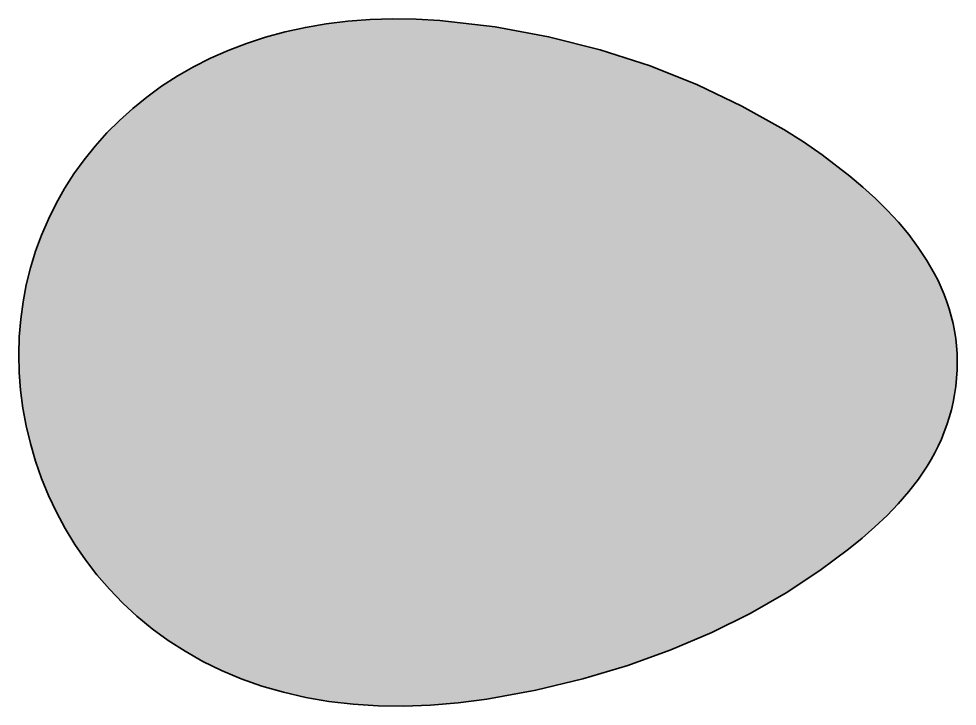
# Model space of a CAD drawing. Header units: millimetres. Extents: x 0 to 2701, y -1402 to 746.
# Drawn here: x 1449 to 2605, y -1402 to -555 of the extents above; entities that cross this region are included whole.
import ezdxf

# ---------------------------------------------------------------- set-up
doc = ezdxf.new("R2010")
doc.units = ezdxf.units.MM
doc.layers.add('Blocks', color=7, linetype='Continuous')
doc.layers.add('Blocks$Fill', color=7, linetype='Continuous', true_color=0xffffff)
doc.layers.add('Blocks$Inner', color=7, linetype='Continuous', lineweight=25, true_color=0x007f00)
doc.layers.add('Blocks$Outline', color=7, linetype='Continuous', lineweight=35, true_color=0xff3f3f)

# ---------------------------------------------------------------- blocks, each defined once
blk = doc.blocks.new('Egg Dining Table Top')
at = {"layer": 'Blocks$Fill'}
blk.add_hatch(color=256, dxfattribs=at).paths.add_polyline_path([(1155.3, 13.6), (1155.1, 3.1), (1154.5, -7.2), (1153.5, -17.2), (1152, -27.1), (1150.3, -36.7), (1148.1, -46.2), (1145.5, -55.4), (1142.6, -64.5), (1139.4, -73.4), (1135.8, -82.2), (1131.9, -90.8), (1127.6, -99.2), (1123, -107.5), (1118.1, -115.6), (1107.5, -131.5), (1095.6, -146.9), (1082.7, -161.8), (1068.8, -176.3), (1053.9, -190.4), (1038.1, -204.2), (1021.5, -217.7), (986, -244.2), (944.8, -271.5), (900.3, -297), (852.9, -320.6), (802.5, -341.9), (749.5, -361), (694, -377.6), (636.1, -391.4), (576, -402.4), (540.8, -407.1), (506.7, -410), (473.8, -411.2), (441.9, -410.8), (411.1, -408.8), (381.4, -405.3), (352.8, -400.4), (325.3, -394.1), (298.9, -386.4), (273.5, -377.4), (249.3, -367.3), (226.2, -356), (204.2, -343.6), (183.4, -330.1), (163.6, -315.7), (144.9, -300.3), (127.4, -284.1), (111, -267.1), (95.6, -249.4), (81.5, -230.9), (68.4, -211.9), (56.5, -192.2), (45.7, -172.1), (36, -151.5), (27.4, -130.6), (20, -109.3), (13.7, -87.7), (8.6, -66), (4.6, -44), (1.7, -22), (0, 0), (-0.6, 22), (0, 43.9), (1.8, 65.5), (4.7, 86.9), (8.7, 108), (13.9, 128.8), (20.1, 149.2), (27.4, 169.2), (35.9, 188.8), (45.3, 207.9), (55.8, 226.4), (67.3, 244.5), (79.9, 261.9), (93.4, 278.8), (107.9, 294.9), (123.4, 310.4), (139.8, 325.2), (157.1, 339.2), (175.4, 352.4), (194.5, 364.8), (214.6, 376.3), (235.5, 386.9), (257.2, 396.5), (279.8, 405.2), (303.2, 412.9), (327.5, 419.5), (352.5, 425), (378.2, 429.5), (404.8, 432.7), (432.1, 434.8), (460.1, 435.6), (488.8, 435.2), (518.2, 433.5), (586, 425.7), (651.9, 413.5), (715.7, 397.4), (776.9, 377.5), (835.2, 354.3), (890.2, 328.1), (941.6, 299.1), (965.8, 283.8), (989, 267.8), (1023.1, 241.8), (1039.2, 228.2), (1054.6, 214.2), (1069.2, 199.8), (1082.9, 184.9), (1095.6, 169.7), (1107.3, 154), (1118, 137.9), (1127.4, 121.4), (1131.7, 113), (1135.6, 104.5), (1139.2, 95.8), (1142.5, 87.1), (1145.4, 78.3), (1148, 69.4), (1150.2, 60.3), (1152, 51.2), (1153.4, 41.9), (1154.5, 32.6), (1155.1, 23.1)], flags=0)
at = {"layer": 'Blocks$Inner'}
blk.add_lwpolyline([(1155.3, 13.6), (1155.1, 3.1), (1154.5, -7.2), (1153.5, -17.2), (1152, -27.1), (1150.3, -36.7), (1148.1, -46.2), (1145.5, -55.4), (1142.6, -64.5), (1139.4, -73.4), (1135.8, -82.2), (1131.9, -90.8), (1127.6, -99.2), (1123, -107.5), (1118.1, -115.6), (1107.5, -131.5), (1095.6, -146.9), (1082.7, -161.8), (1068.8, -176.3), (1053.9, -190.4), (1038.1, -204.2), (1021.5, -217.7), (986, -244.2), (944.8, -271.5), (900.3, -297), (852.9, -320.6), (802.5, -341.9), (749.5, -361), (694, -377.6), (636.1, -391.4), (576, -402.4), (540.8, -407.1), (506.7, -410), (473.8, -411.2), (441.9, -410.8), (411.1, -408.8), (381.4, -405.3), (352.8, -400.4), (325.3, -394.1), (298.9, -386.4), (273.5, -377.4), (249.3, -367.3), (226.2, -356), (204.2, -343.6), (183.4, -330.1), (163.6, -315.7), (144.9, -300.3), (127.4, -284.1), (111, -267.1), (95.6, -249.4), (81.5, -230.9), (68.4, -211.9), (56.5, -192.2), (45.7, -172.1), (36, -151.5), (27.4, -130.6), (20, -109.3), (13.7, -87.7), (8.6, -66), (4.6, -44), (1.7, -22), (0, 0), (-0.6, 22), (0, 43.9), (1.8, 65.5), (4.7, 86.9), (8.7, 108), (13.9, 128.8), (20.1, 149.2), (27.4, 169.2), (35.9, 188.8), (45.3, 207.9), (55.8, 226.4), (67.3, 244.5), (79.9, 261.9), (93.4, 278.8), (107.9, 294.9), (123.4, 310.4), (139.8, 325.2), (157.1, 339.2), (175.4, 352.4), (194.5, 364.8), (214.6, 376.3), (235.5, 386.9), (257.2, 396.5), (279.8, 405.2), (303.2, 412.9), (327.5, 419.5), (352.5, 425), (378.2, 429.5), (404.8, 432.7), (432.1, 434.8), (460.1, 435.6), (488.8, 435.2), (518.2, 433.5), (586, 425.7), (651.9, 413.5), (715.7, 397.4), (776.9, 377.5), (835.2, 354.3), (890.2, 328.1), (941.6, 299.1), (965.8, 283.8), (989, 267.8), (1023.1, 241.8), (1039.2, 228.2), (1054.6, 214.2), (1069.2, 199.8), (1082.9, 184.9), (1095.6, 169.7), (1107.3, 154), (1118, 137.9), (1127.4, 121.4), (1131.7, 113), (1135.6, 104.5), (1139.2, 95.8), (1142.5, 87.1), (1145.4, 78.3), (1148, 69.4), (1150.2, 60.3), (1152, 51.2), (1153.4, 41.9), (1154.5, 32.6), (1155.1, 23.1)], close=True, dxfattribs=at)
at = {"layer": 'Blocks$Outline'}
blk.add_lwpolyline([(1155.3, 13.6), (1155.1, 3.1), (1154.5, -7.2), (1153.5, -17.2), (1152, -27.1), (1150.3, -36.7), (1148.1, -46.2), (1145.5, -55.4), (1142.6, -64.5), (1139.4, -73.4), (1135.8, -82.2), (1131.9, -90.8), (1127.6, -99.2), (1123, -107.5), (1118.1, -115.6), (1107.5, -131.5), (1095.6, -146.9), (1082.7, -161.8), (1068.8, -176.3), (1053.9, -190.4), (1038.1, -204.2), (1021.5, -217.7), (986, -244.2), (944.8, -271.5), (900.3, -297), (852.9, -320.6), (802.5, -341.9), (749.5, -361), (694, -377.6), (636.1, -391.4), (576, -402.4), (540.8, -407.1), (506.7, -410), (473.8, -411.2), (441.9, -410.8), (411.1, -408.8), (381.4, -405.3), (352.8, -400.4), (325.3, -394.1), (298.9, -386.4), (273.5, -377.4), (249.3, -367.3), (226.2, -356), (204.2, -343.6), (183.4, -330.1), (163.6, -315.7), (144.9, -300.3), (127.4, -284.1), (111, -267.1), (95.6, -249.4), (81.5, -230.9), (68.4, -211.9), (56.5, -192.2), (45.7, -172.1), (36, -151.5), (27.4, -130.6), (20, -109.3), (13.7, -87.7), (8.6, -66), (4.6, -44), (1.7, -22), (0, 0), (-0.6, 22), (0, 43.9), (1.8, 65.5), (4.7, 86.9), (8.7, 108), (13.9, 128.8), (20.1, 149.2), (27.4, 169.2), (35.9, 188.8), (45.3, 207.9), (55.8, 226.4), (67.3, 244.5), (79.9, 261.9), (93.4, 278.8), (107.9, 294.9), (123.4, 310.4), (139.8, 325.2), (157.1, 339.2), (175.4, 352.4), (194.5, 364.8), (214.6, 376.3), (235.5, 386.9), (257.2, 396.5), (279.8, 405.2), (303.2, 412.9), (327.5, 419.5), (352.5, 425), (378.2, 429.5), (404.8, 432.7), (432.1, 434.8), (460.1, 435.6), (488.8, 435.2), (518.2, 433.5), (586, 425.7), (651.9, 413.5), (715.7, 397.4), (776.9, 377.5), (835.2, 354.3), (890.2, 328.1), (941.6, 299.1), (965.8, 283.8), (989, 267.8), (1023.1, 241.8), (1039.2, 228.2), (1054.6, 214.2), (1069.2, 199.8), (1082.9, 184.9), (1095.6, 169.7), (1107.3, 154), (1118, 137.9), (1127.4, 121.4), (1131.7, 113), (1135.6, 104.5), (1139.2, 95.8), (1142.5, 87.1), (1145.4, 78.3), (1148, 69.4), (1150.2, 60.3), (1152, 51.2), (1153.4, 41.9), (1154.5, 32.6), (1155.1, 23.1)], close=True, dxfattribs=at)

msp = doc.modelspace()

# ---------------------------------------------------------------- block references
at = {"layer": 'Blocks'}
msp.add_blockref('Egg Dining Table Top', (1449.3, -990.6), dxfattribs=at)

doc.saveas('drawing.dxf')
